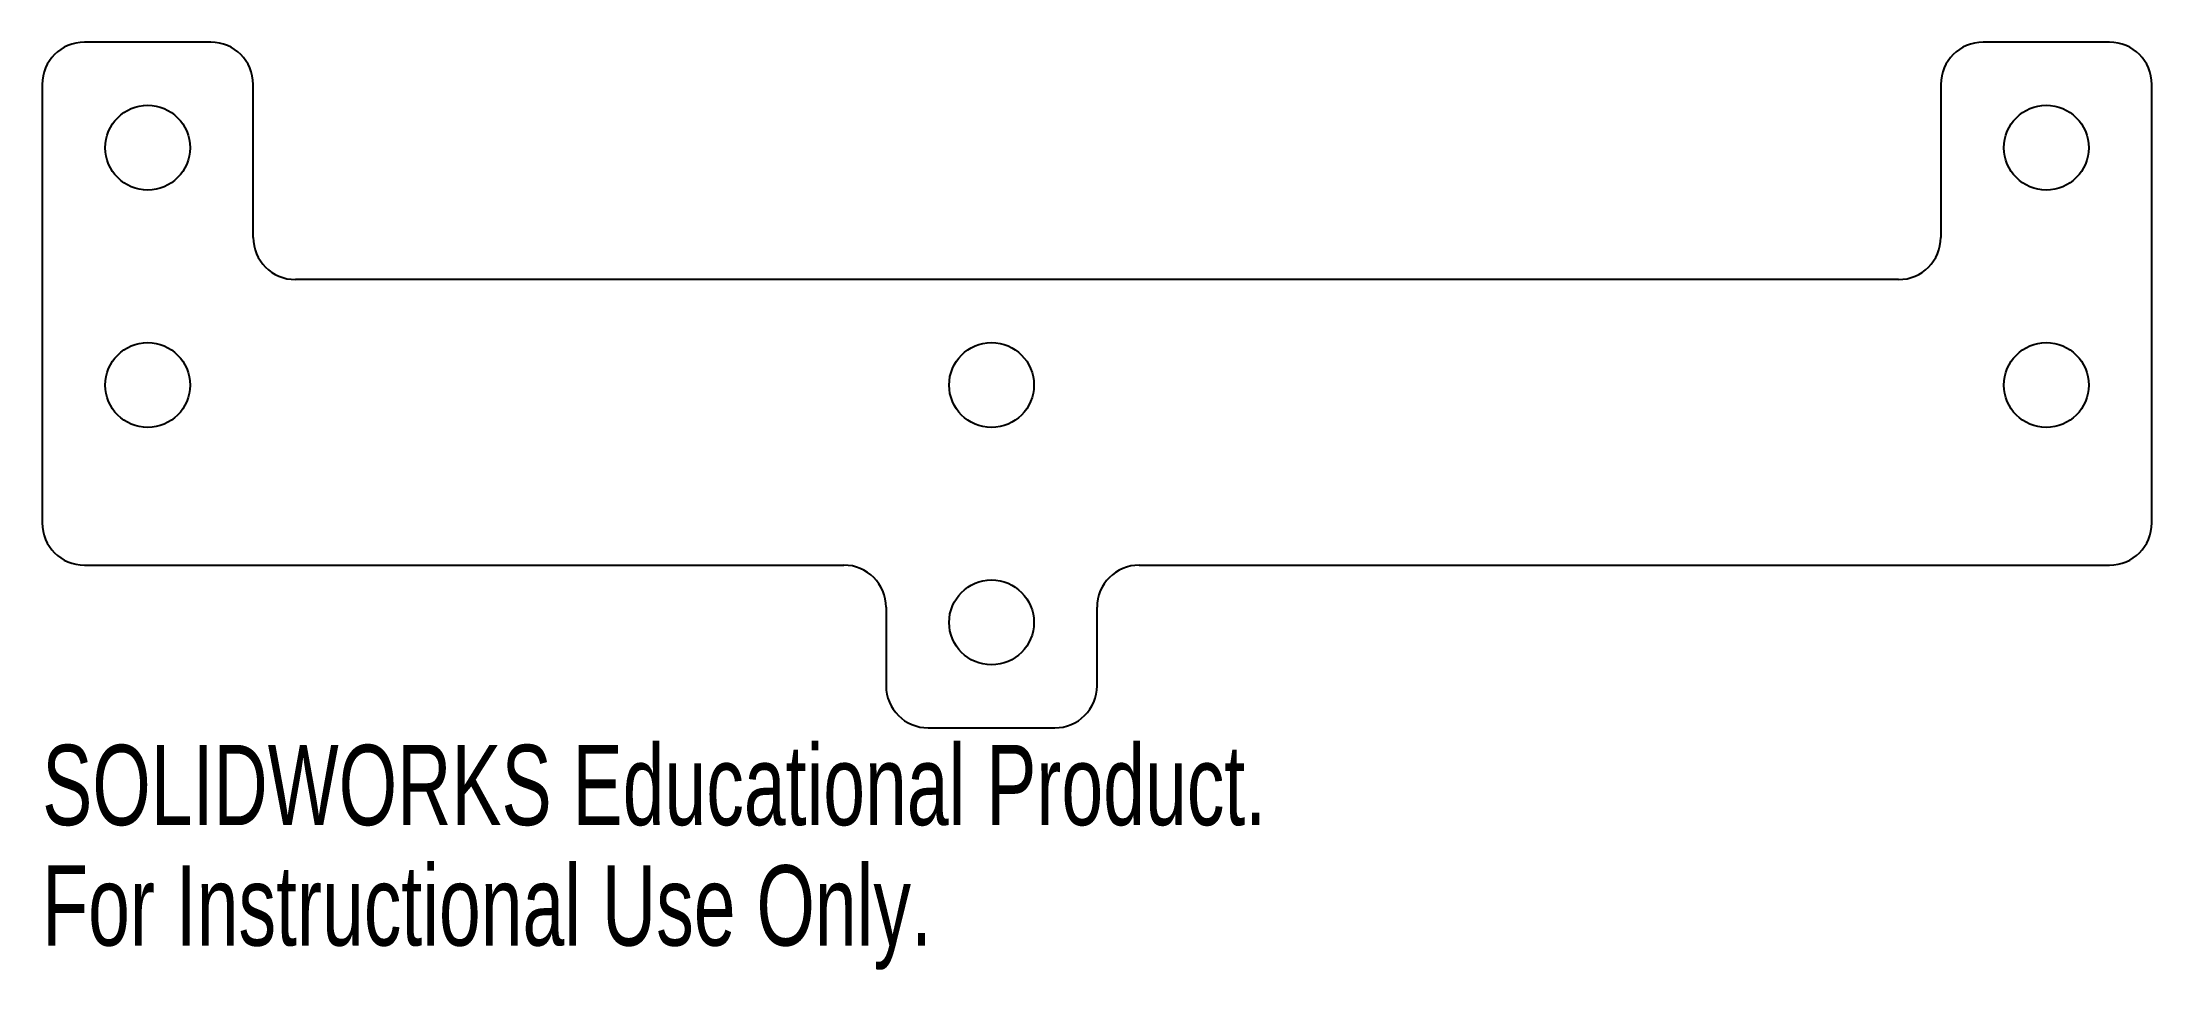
# Model space of a CAD drawing. Header units: inches. Extents: x -5.63 to -0.62, y -5.18 to -2.98.
import ezdxf

# ---------------------------------------------------------------- set-up
doc = ezdxf.new("R2010")
doc.units = ezdxf.units.IN
doc.header["$MEASUREMENT"] = 0
doc.styles.add('SLDTEXTSTYLE0', font='TXT', dxfattribs={"width": 0.7})

msp = doc.modelspace()

# ---------------------------------------------------------------- linework, layer by layer
at = {"color": 7, "linetype": 'Continuous', "lineweight": 25}
for p, q in [((-5.225, -2.9773), (-5.525, -2.9773)), ((-0.725, -2.9773), (-1.025, -2.9773)), ((-5.625, -3.0773), (-5.625, -4.1166)), ((-5.125, -3.4398), (-5.125, -3.0773)), ((-1.125, -3.0773), (-1.125, -3.4398)), ((-0.625, -4.1166), (-0.625, -3.0773)), ((-1.225, -3.5398), (-5.025, -3.5398)), ((-5.525, -4.2166), (-3.725, -4.2166)), ((-3.025, -4.2166), (-0.725, -4.2166)), ((-3.625, -4.3166), (-3.625, -4.5023)), ((-3.125, -4.5023), (-3.125, -4.3166)), ((-3.525, -4.6023), (-3.225, -4.6023))]:
    msp.add_line(p, q, dxfattribs=at)
for centre in [(-5.375, -3.2273), (-0.875, -3.2273), (-5.375, -3.7898), (-3.375, -3.7898), (-0.875, -3.7898), (-3.375, -4.3523)]:
    msp.add_circle(centre, 0.1005, dxfattribs=at)
for centre, start, end in [((-5.525, -3.0773), 90, 180), ((-5.225, -3.0773), 0, 90), ((-1.025, -3.0773), 90, 180), ((-0.725, -3.0773), 0, 90), ((-5.025, -3.4398), 180, 270), ((-1.225, -3.4398), 270, 0), ((-5.525, -4.1166), 180, 270), ((-0.725, -4.1166), 270, 0), ((-3.725, -4.3166), 0, 90), ((-3.025, -4.3166), 90, 180), ((-3.525, -4.5023), 180, 270), ((-3.225, -4.5023), 270, 0)]:
    msp.add_arc(centre, 0.1, start, end, dxfattribs=at)

# ---------------------------------------------------------------- texts
at = {"color": 7, "linetype": 'Continuous', "char_height": 0.1903, "attachment_point": 1, "style": 'SLDTEXTSTYLE0'}
for s, insert in [('SOLIDWORKS Educational Product.', (-5.625, -4.6425)), ('For Instructional Use Only.', (-5.625, -4.9279))]:
    msp.add_mtext(s, dxfattribs=dict(at, insert=insert))

doc.saveas('drawing.dxf')
